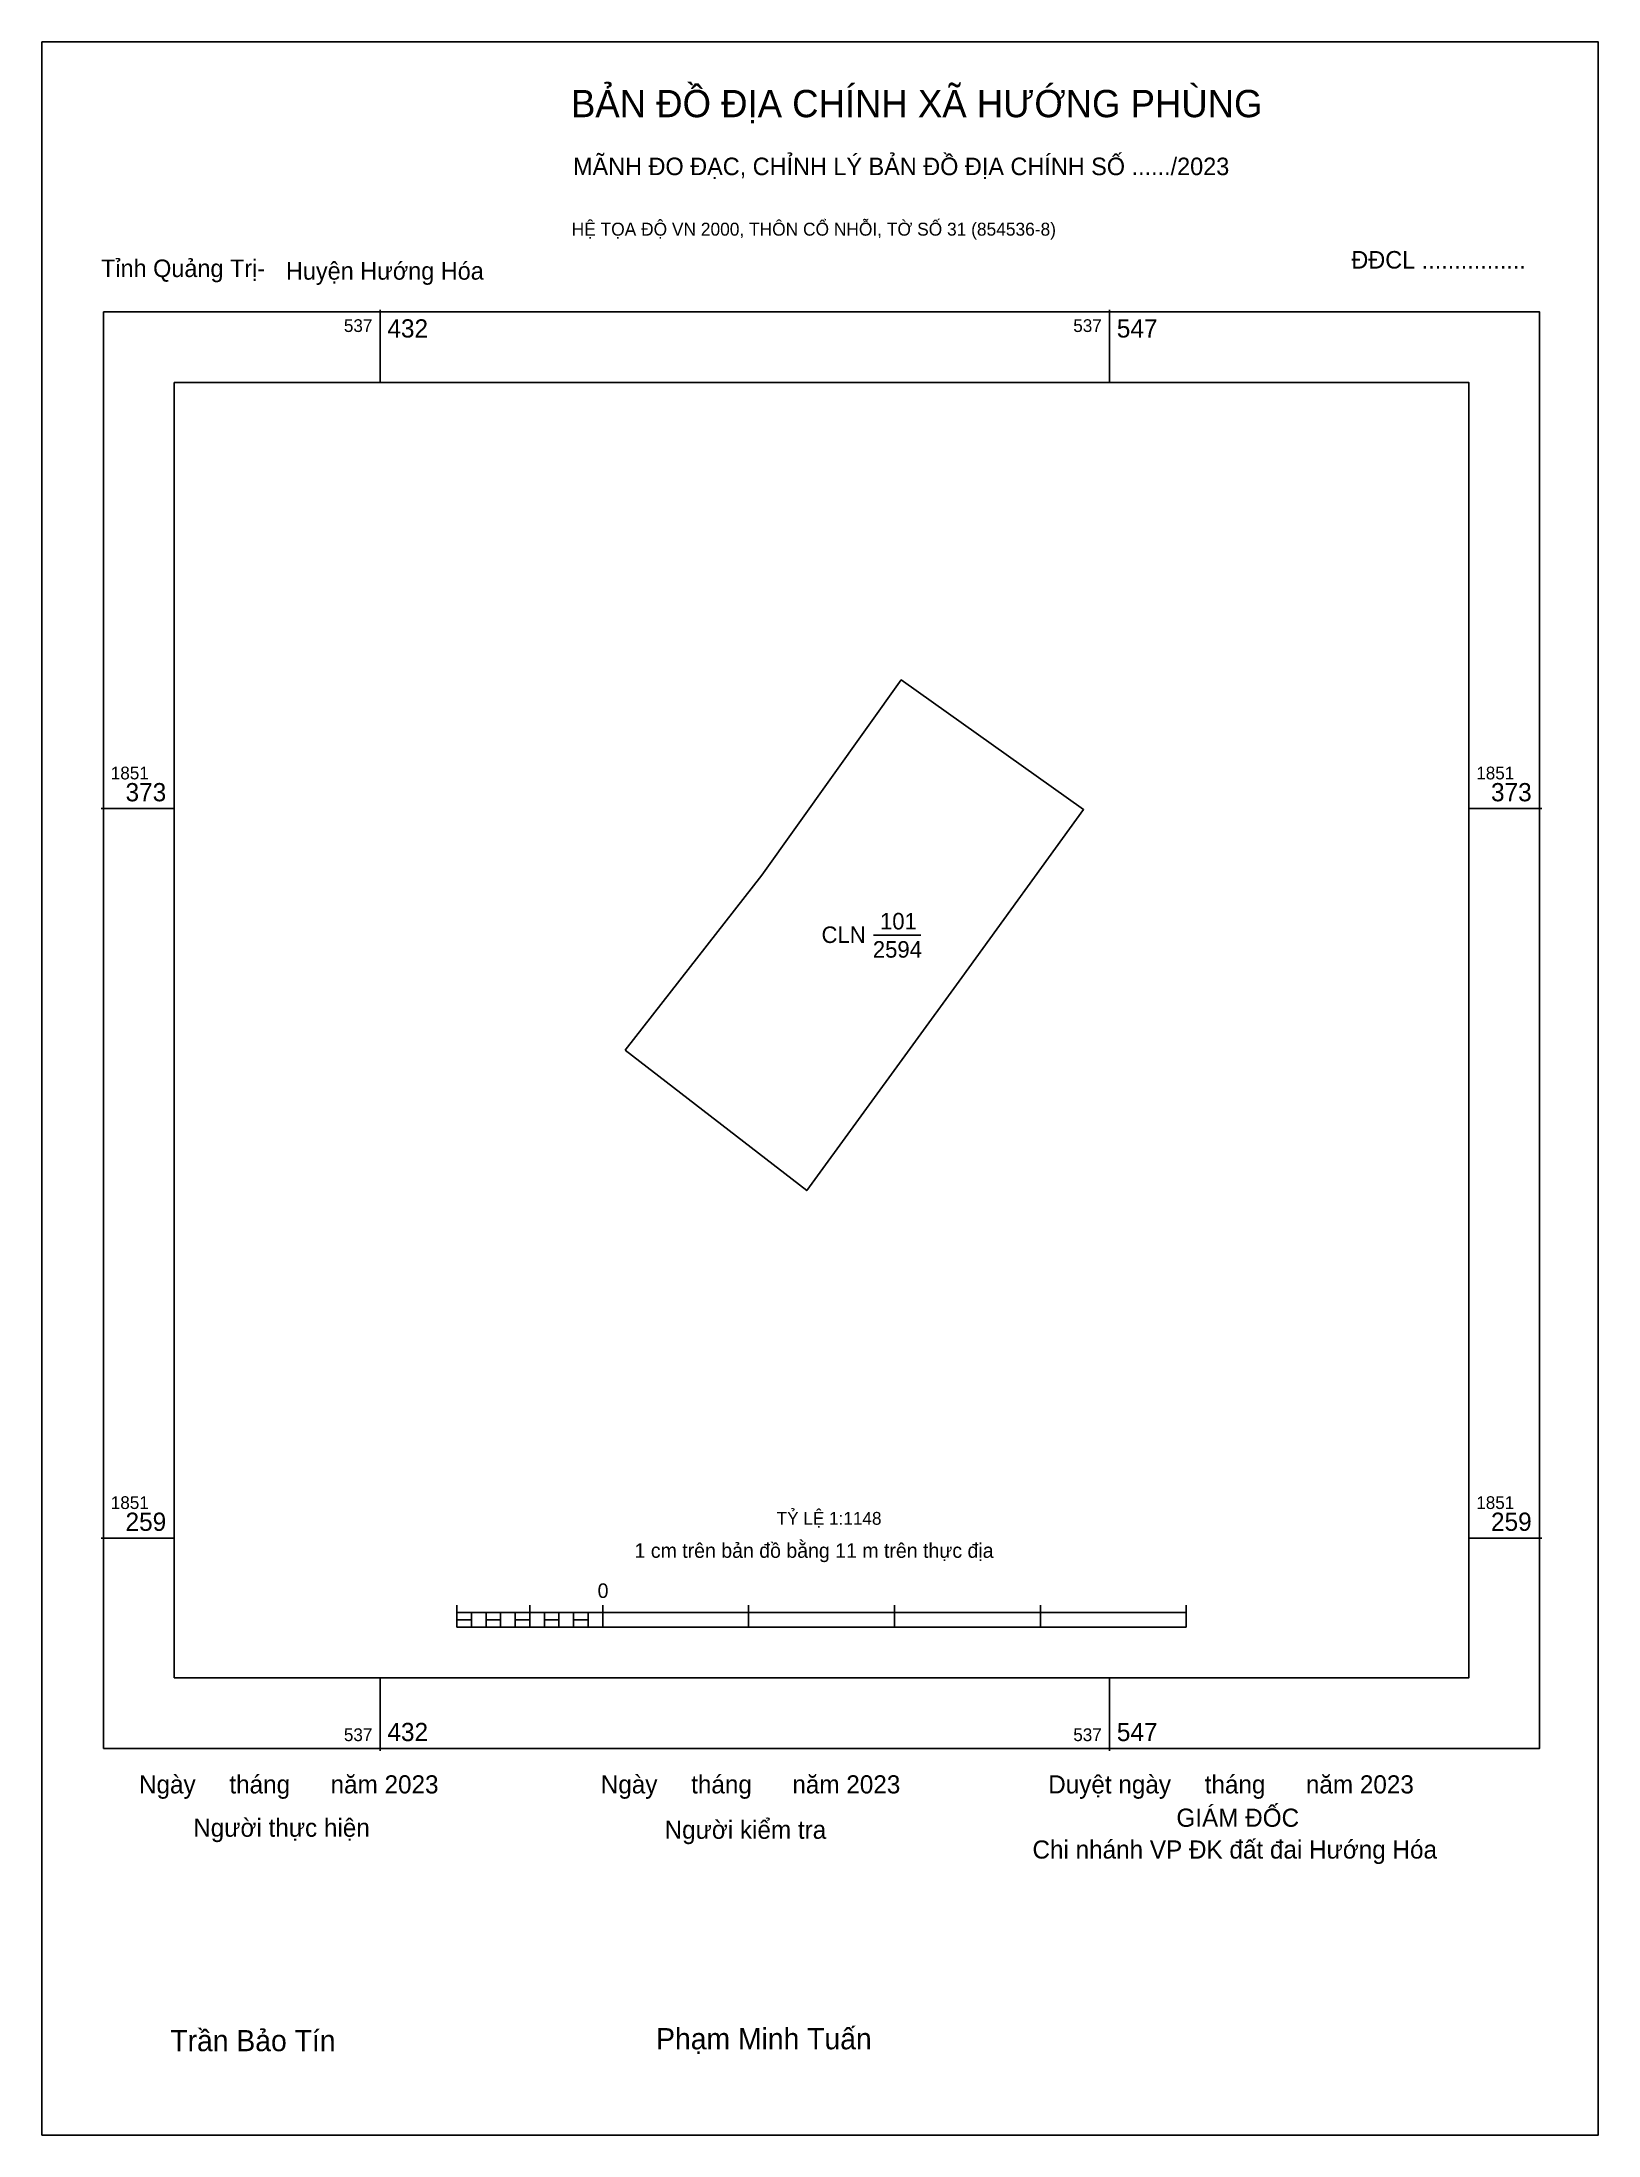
# Model space of a CAD drawing. Extents: x 537379 to 537625, y 1851165 to 1851495.
import ezdxf

# ---------------------------------------------------------------- set-up
doc = ezdxf.new("R2010")
doc.units = 0
for name, color, linetype in [('Level 10', 7, 'Continuous'), ('Level 13', 7, 'Continuous'), ('Level 15', 7, 'Continuous'), ('Level 6', 7, 'Continuous'), ('Level 62', 7, 'Continuous'), ('Level 63', 7, 'Continuous'), ('Level 9', 7, 'Continuous')]:
    doc.layers.add(name, color=color, linetype=linetype)

msp = doc.modelspace()

# ---------------------------------------------------------------- linework, layer by layer
at = {"layer": 'Level 10'}
msp.add_lwpolyline([(537471.28, 1851335.94), (537492.78, 1851363.5), (537514.75, 1851394.22), (537543.45, 1851373.81), (537524.31, 1851347.38), (537499.87, 1851313.8)], close=True, dxfattribs=at)
at = {"layer": 'Level 15'}
msp.add_lwpolyline([(537379.39, 1851494.7), (537624.51, 1851494.7), (537624.51, 1851165.07), (537379.39, 1851165.07)], close=True, dxfattribs=at)
at = {"layer": 'Level 62'}
msp.add_lwpolyline([(537400.23, 1851441.04), (537604.16, 1851441.04), (537604.16, 1851237.1), (537400.23, 1851237.1)], close=True, dxfattribs=at)
at = {"layer": 'Level 63'}
for p, q in [((537432.66, 1851452.52), (537432.66, 1851441.04)), ((537547.55, 1851452.52), (537547.55, 1851441.04)), ((537388.74, 1851373.96), (537400.23, 1851373.96)), ((537604.16, 1851373.96), (537615.65, 1851373.96)), ((537388.74, 1851259.08), (537400.23, 1851259.08)), ((537604.16, 1851259.08), (537615.65, 1851259.08)), ((537444.75, 1851248.51), (537444.75, 1851245.07)), ((537444.75, 1851247.37), (537559.64, 1851247.37)), ((537447.05, 1851247.37), (537447.05, 1851245.07)), ((537449.35, 1851247.37), (537449.35, 1851245.07)), ((537451.65, 1851247.37), (537451.65, 1851245.07)), ((537453.94, 1851247.37), (537453.94, 1851245.07)), ((537456.24, 1851248.51), (537456.24, 1851245.07)), ((537456.24, 1851247.37), (537456.24, 1851245.07)), ((537458.54, 1851247.37), (537458.54, 1851245.07)), ((537460.84, 1851247.37), (537460.84, 1851245.07)), ((537463.14, 1851247.37), (537463.14, 1851245.07)), ((537465.43, 1851247.37), (537465.43, 1851245.07)), ((537467.73, 1851248.51), (537467.73, 1851245.07)), ((537467.73, 1851247.37), (537467.73, 1851245.07)), ((537490.71, 1851248.51), (537490.71, 1851245.07)), ((537513.68, 1851248.51), (537513.68, 1851245.07)), ((537536.66, 1851248.51), (537536.66, 1851245.07)), ((537559.64, 1851248.51), (537559.64, 1851245.07)), ((537444.75, 1851245.07), (537559.64, 1851245.07)), ((537432.66, 1851237.1), (537432.66, 1851225.61)), ((537547.55, 1851237.1), (537547.55, 1851225.61))]:
    msp.add_line(p, q, dxfattribs=at)
for points in [[(537389.1, 1851452.17), (537615.29, 1851452.17), (537615.29, 1851225.97), (537389.1, 1851225.97)], [(537444.75, 1851246.22), (537447.05, 1851246.22), (537447.05, 1851245.07), (537444.75, 1851245.07)], [(537444.75, 1851246.22), (537447.05, 1851246.22), (537447.05, 1851245.07), (537444.75, 1851245.07)], [(537449.35, 1851246.22), (537451.65, 1851246.22), (537451.65, 1851245.07), (537449.35, 1851245.07)], [(537453.94, 1851246.22), (537456.24, 1851246.22), (537456.24, 1851245.07), (537453.94, 1851245.07)], [(537458.54, 1851246.22), (537460.84, 1851246.22), (537460.84, 1851245.07), (537458.54, 1851245.07)], [(537463.14, 1851246.22), (537465.43, 1851246.22), (537465.43, 1851245.07), (537463.14, 1851245.07)]]:
    msp.add_lwpolyline(points, close=True, dxfattribs=at)
at = {"layer": 'Level 9'}
msp.add_line((537510.4, 1851354.01), (537517.85, 1851354.01), dxfattribs=at)

# ---------------------------------------------------------------- texts
at = {"layer": 'Level 13'}
for s, p in [('CLN', (537502.19, 1851352.8)), ('101', (537511.4, 1851354.93)), ('2594', (537510.27, 1851350.49))]:
    msp.add_text(s, height=2.6, dxfattribs=at).set_placement(p)
at = {"layer": 'Level 6'}
msp.add_text('TỶ LỆ 1:1148', height=2.0196, dxfattribs=at).set_placement((537495.12, 1851261.19))
at = {"layer": 'Level 63'}
for s, height, p in [('BẢN ĐỒ ĐỊA CHÍNH XÃ HƯỚNG PHÙNG', 4.3009, (537462.73, 1851482.83)), ('MÃNH ĐO ĐẠC, CHỈNH LÝ BẢN ĐỒ ĐỊA CHÍNH SỐ ....../2023', 2.7598, (537463.05, 1851473.71)), ('HỆ TỌA ĐỘ VN 2000, THÔN CỔ NHỖI, TỜ SỐ 31 (854536-8)', 2.0429, (537462.84, 1851464.18)), ('537', 2.01, (537426.96, 1851449.01)), ('432', 2.872, (537433.81, 1851448.14)), ('537', 2.01, (537541.84, 1851449.01)), ('547', 2.872, (537548.7, 1851448.14)), ('1851', 2.01, (537390.25, 1851378.56)), ('373', 2.872, (537392.57, 1851375.11)), ('1851', 2.01, (537605.31, 1851378.56)), ('373', 2.872, (537607.63, 1851375.11)), ('1851', 2.01, (537390.25, 1851263.67)), ('1851', 2.01, (537605.31, 1851263.67)), ('259', 2.872, (537392.57, 1851260.23)), ('259', 2.872, (537607.63, 1851260.23)), ('1 cm trên bản đồ bằng 11 m trên thực địa', 2.2977, (537472.74, 1851255.98)), ('0', 2.3, (537466.92, 1851249.66)), ('537', 2.01, (537426.96, 1851227.12)), ('432', 2.872, (537433.81, 1851227.12)), ('537', 2.01, (537541.84, 1851227.12)), ('547', 2.872, (537548.7, 1851227.12)), ('Ngày     tháng      năm 2023', 2.8587, (537394.69, 1851218.88)), ('Ngày     tháng      năm 2023', 2.8587, (537467.42, 1851218.88)), ('Duyệt ngày     tháng      năm 2023', 2.8587, (537537.89, 1851218.88)), ('GIÁM ĐỐC', 2.859, (537558.08, 1851213.63)), ('Người thực hiện', 2.8587, (537403.23, 1851212.06)), ('Người kiểm tra', 2.8587, (537477.47, 1851211.74)), ('Chi nhánh VP ĐK đất đai Hướng Hóa', 2.8587, (537535.41, 1851208.62)), ('Trần Bảo Tín', 3.3344, (537399.62, 1851178.29)), ('Phạm Minh Tuấn', 3.3344, (537476.14, 1851178.59))]:
    msp.add_text(s, height=height, dxfattribs=at).set_placement(p)
at = {"layer": 'Level 9'}
for s, p in [('Tỉnh Quảng Trị-', (537388.71, 1851457.66)), ('Huyện Hướng Hóa', (537417.84, 1851457.25)), ('ĐĐCL ................', (537585.64, 1851459))]:
    msp.add_text(s, height=2.7598, dxfattribs=at).set_placement(p)

doc.saveas('drawing.dxf')
